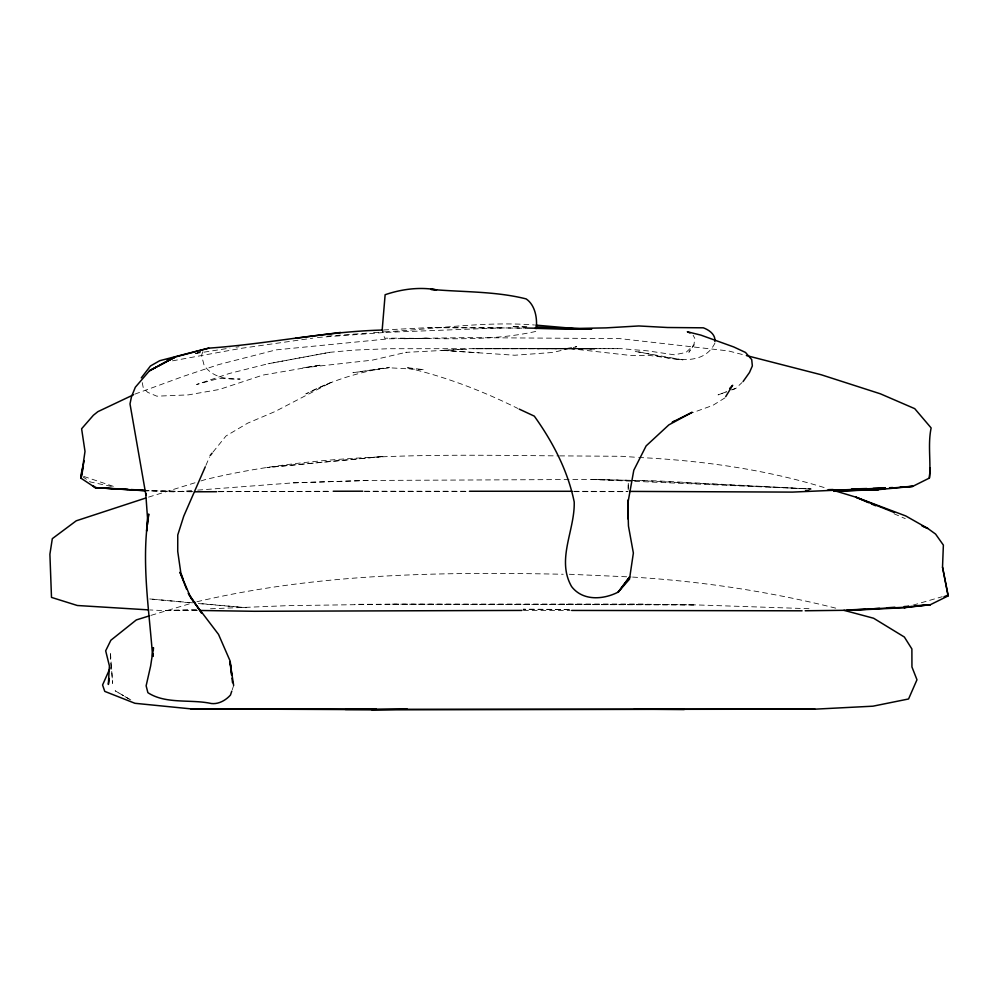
<?xml version="1.0" encoding="UTF-8"?>
<svg xmlns="http://www.w3.org/2000/svg" width="998" height="998" viewBox="0 0 998 998"><rect width="100%" height="100%" fill="white"/><g stroke="black" fill="none" stroke-linecap="round" stroke-linejoin="round"><path stroke-width="0.75" stroke-dasharray="4.99 3.74" d="M110.94 668.099L110.391 651.968L111.639 669.932M233.657 685.451L232.21 689.843M202.868 351.695L201.521 355.4L204.091 365.206C212.087 377.306 226.683 379.564 240.119 379.053L218.899 378.404L196.618 384.492L229.191 373.526L268.038 363.771L329.702 352.319L354.539 350.073L388.908 348.714L620.981 348.651L647.303 350.822L674.374 354.801L685.95 352.481L694.034 344.871L688.87 352.257L693.934 344.959L694.783 338.334L693.123 335.241M205.887 465.405L209.58 456.934M714.98 342.963C700.658 372.591 658.206 354.178 635.052 351.421L682.931 359.879L648.563 355.313L630.786 355.488L567.55 348.314L537.036 348.726L594.895 349.001L567.55 348.314L576.682 346.693L553.166 352.431L514.694 355.238L441.865 350.335L466.415 349.188L405.762 352.369L406.386 352.244L372.454 360.128L302.693 367.9L321.705 364.944L262.861 375.098L219.298 389.482L188.348 394.884L156.836 396.181L147.754 392.376L143.288 387.885L142.14 382.159M212.986 452.082L225.985 436.001L247.704 423.152L275.149 411.488L331.523 382.172L305.875 393.861C331.947 380.425 360.34 371.568 389.345 367.289L352.918 372.703L389.694 367.813L424.063 369.722L405.762 367.476C444.709 376.371 482.071 390.717 517.825 408.444M731.709 389.894L735.8 388.397L742.038 382.533M724.947 397.878L712.784 405.4L693.024 412.536M200.473 351.683L194.797 354.153L200.386 351.745M134.842 394.135L183.707 376.234L218.687 364.582L275.947 349.899L388.958 338.796L466.665 337.623L619.608 338.596L728.403 350.922L744.87 355.151M726.594 391.752L718.061 394.871L726.245 391.89M731.858 389.831L735.8 388.397M151.06 615.342L195.383 602.068M148.552 497.116L195.134 482.733M200.96 480.936L205.326 479.576C320.732 451.607 440.218 454.913 558.069 455.874M535.726 331.448C486.263 342.489 434.866 337.598 384.592 338.222L383.419 333.769M912.908 605.175L942.187 596.717M196.905 601.757C316.778 573.413 440.667 571.704 563.196 574.262M329.702 352.319L268.038 363.771M195.383 353.517L229.977 348.065M172.504 360.839L240.867 348.377L312.811 338.147M236.027 347.179L239.046 346.743M327.032 336.151L367.401 333.132M373.601 332.671L382.92 331.972M384.48 331.847C434.429 329.265 484.454 321.007 534.516 324.999M317.401 337.499L383.007 332.596M191.579 490.592L174.638 491.889L147.217 490.841M197.741 490.118L293.212 482.845L367.85 480.462L591.54 479.452L657.682 480.911L811.199 489.008L591.54 479.452L639.306 480.587L811.199 489.008M383.669 329.964L428.367 327.631L525.834 328.03M196.506 609.329L163.884 610.639L149.875 609.94M210.491 608.768L288.16 605.636L392.039 604.177L643.049 604.202L695.606 604.888L811.586 608.792M386.064 332.371L501.058 327.905L527.131 328.267M293.212 482.845L367.85 480.462M422.453 338.322L428.766 338.147L401.707 338.821M192.826 491.652L147.617 490.742M594.908 348.801L472.84 348.714L620.981 348.651M191.741 491.814L146.631 490.38M218.175 491.702L331.66 491.241M643.049 604.202L354.914 604.289M196.494 610.589L163.884 610.639L197.704 610.439M364.258 491.203L469.684 491.253M573.551 491.303L628.016 491.403M218.899 491.49L332.284 491.552M364.906 491.577L468.898 491.615M574.361 491.652L627.093 491.665M523.451 610.427L570.12 610.439M501.058 327.905L428.367 327.631M392.039 604.177L695.606 604.888L562.772 604.252M569.459 609.416L523.052 609.254L569.596 609.454M559.616 455.874L621.804 456.298L637.173 457.358M569.347 574.262L631.06 576.981M526.832 327.007L511.5 326.533L526.894 327.032M632.607 577.081C701.756 581.273 770.88 591.714 838.033 608.73M441.865 350.335L479.04 352.818M638.708 457.471C701.756 460.54 764.992 469.272 825.408 487.935M198.365 603.565L246.144 607.695L198.49 603.366M192.34 602.804L149.313 598.9L192.227 602.992M111.327 486.413L90.469 481.997L83.258 477.094M83.757 476.433L114.371 486.687M894.008 513.745L905.273 518.648M124.8 696.504L131.037 700.147M130.813 699.985L115.144 690.766L123.552 695.781M111.739 671.429L112.574 683.405L111.414 665.13M628.266 483.281L628.179 491.016L628.266 483.281M330.737 461.425L266.828 467.551L384.155 456.423L330.737 461.425"/><path stroke-width="1.5" d="M628.066 500.285L627.854 518.823L627.879 500.347M805.186 610.764L853.352 610.202L904.126 607.707L930.336 604.713L948.1 595.918L942.524 567.138L943.372 545.095L935.563 534.055L927.816 528.466L905.722 515.929L855.96 497.191L831.222 489.694M153.031 656.422L153.168 653.503M153.305 650.571L153.442 647.64L150.636 665.953L146.132 685.801L147.891 692.674C165.992 704.513 190.905 698.999 211.289 703.515C218.574 704.388 225.698 700.371 230.463 695.057L231.773 691.14M746.367 355.538L821.204 374.761L880.373 393.811L914.729 408.656L931.134 427.942C927.666 444.609 931.097 461.363 929.4 478.054L912.771 486.35L878.577 489.606L833.792 491.29M146.556 531.023L147.504 517.837L145.733 493.237L145.933 495.133L130.002 403.916L131.449 396.855L135.316 387.249L149.475 370.757L174.999 357.059L208.782 348.14C266.79 344.135 323.938 331.648 382.122 330.051M929.4 478.054L930.198 467.7M146.781 530.824L147.13 527.767M147.479 524.711L148.727 514.007C141.017 561.175 149.151 609.167 152.594 656.31M109.293 678.515L108.358 684.466L109.406 665.915L105.676 650.808L110.865 640.242L136.339 619.92L149.588 615.791M536.2 328.517C537.498 318.337 535.178 305.014 526.133 298.901C495.058 291.067 462.61 292.239 430.874 289.37L436.575 289.844C419.372 286.725 401.433 289.183 385.128 294.722L382.234 329.328L383.02 332.297M83.395 466.478L81.075 478.267L95.272 487.635L145.696 490.791M84.256 460.627L80.85 475.46L81.075 478.267L85.005 451.433L81.611 428.766L93.413 415.23L97.891 411.65L133.483 394.784M205.276 466.815L183.744 516.191L177.756 534.99L177.731 551.407L180.813 572.802L182.784 578.291M110.154 667.961L102.569 684.99L104.765 691.389L134.93 703.291L190.843 708.867L371.555 709.665L814.954 709.166L872.963 706.185L908.567 698.974L916.975 679.763L911.947 666.988L911.885 648.962L904.35 637.023L873.624 618.249L843.959 610.314M725.721 396.618L732.657 385.29L729.625 388.521M743.073 381.56L749.486 372.491L752.342 365.929L751.719 359.592L745.518 352.456L733.755 346.955L700.833 335.103L687.348 331.76L689.955 332.983M141.279 377.868L150.473 365.979L159.717 360.702L197.23 351.022M210.191 455.525L212.05 453.229M156.187 367.152L149.475 370.757L174.999 357.059L158.882 365.705M675.01 420.919L672.24 422.216L692.213 412.274L668.847 424.886L646.143 445.881L633.792 470.245L627.817 503.441L628.453 526.021L633.368 553.042L629.489 579.164L618.261 592.064C603.378 599.736 582.82 601.22 571.605 586.587C556.111 559.554 574.998 530.287 574.212 501.957C567.887 470.782 552.73 441.852 534.304 416.141L519.197 409.093M944.008 596.779L948.05 595.02L942.524 567.138M167.365 359.866L174.525 357.509M145.596 498.089L76.247 520.806L52.32 538.658L49.9 554.239L51.497 597.403L77.333 605.499L148.315 609.865M908.517 606.435L904.126 607.707L911.498 606.385M198.727 350.635L208.782 348.14M295.508 338.31L340.655 332.434M871.89 489.569L836.748 491.191M879.463 488.97L885.525 488.496M890.066 488.134L912.771 486.35L900.383 487.086M865.665 609.316L847.152 610.215M868.747 609.104L879.525 608.331M887.222 607.782L894.919 607.233M904.163 606.572L908.779 606.248M914.929 605.811L930.336 604.713L905.81 607.233L847.165 609.99M836.91 490.841L843.11 490.48M853.939 489.831L858.592 489.556M889.555 487.723L892.649 487.535M828.477 489.656L833.093 489.519M851.544 488.983L866.925 488.546M873.075 488.359L885.388 488.01L792.512 492.101L629.576 491.403M371.555 709.665L407.221 709.067M805.548 490.554L808.654 490.505M827.305 490.268L878.577 489.606L867.848 489.519M802.08 610.801L571.679 610.439M190.843 708.867L376.321 709.079M194.847 491.802L216.616 491.715M333.22 491.241L362.698 491.203M814.954 709.166L345.345 709.466M469.684 491.253L572.004 491.29M521.904 610.427L254.128 611.287L200.748 610.489M527.406 328.068L591.527 329.14L579.264 328.978M634.391 709.079L684.279 709.528M534.791 328.367L570.058 328.853M536.038 327.294L591.527 329.14L536.126 327.332M127.956 489.382L95.272 487.635L93.051 485.764M131.062 489.556L143.512 490.218M146.107 490.679L95.272 487.635L93.014 485.677M536.038 325.136L574.361 328.492L606.06 327.88L638.795 325.959L667.487 327.506L703.328 327.818C708.979 329.901 715.803 334.542 714.842 341.416M868.634 502.705L855.96 497.191L894.457 512.598M871.454 503.94L875.683 505.774M922.189 526.008L927.816 528.466L922.264 525.821M189.059 594.608L201.559 612.972L188.223 593.373M186.576 589.157L179.977 572.253L190.855 598.014L218.525 634.391L230.189 661.175L231.723 674.96M233.657 685.451L229.977 661.724L231.623 675.222M231.985 678.228L232.534 682.719M948.05 595.02L948.1 595.918M629.464 577.131L618.261 592.064L629.464 577.131"/></g></svg>
